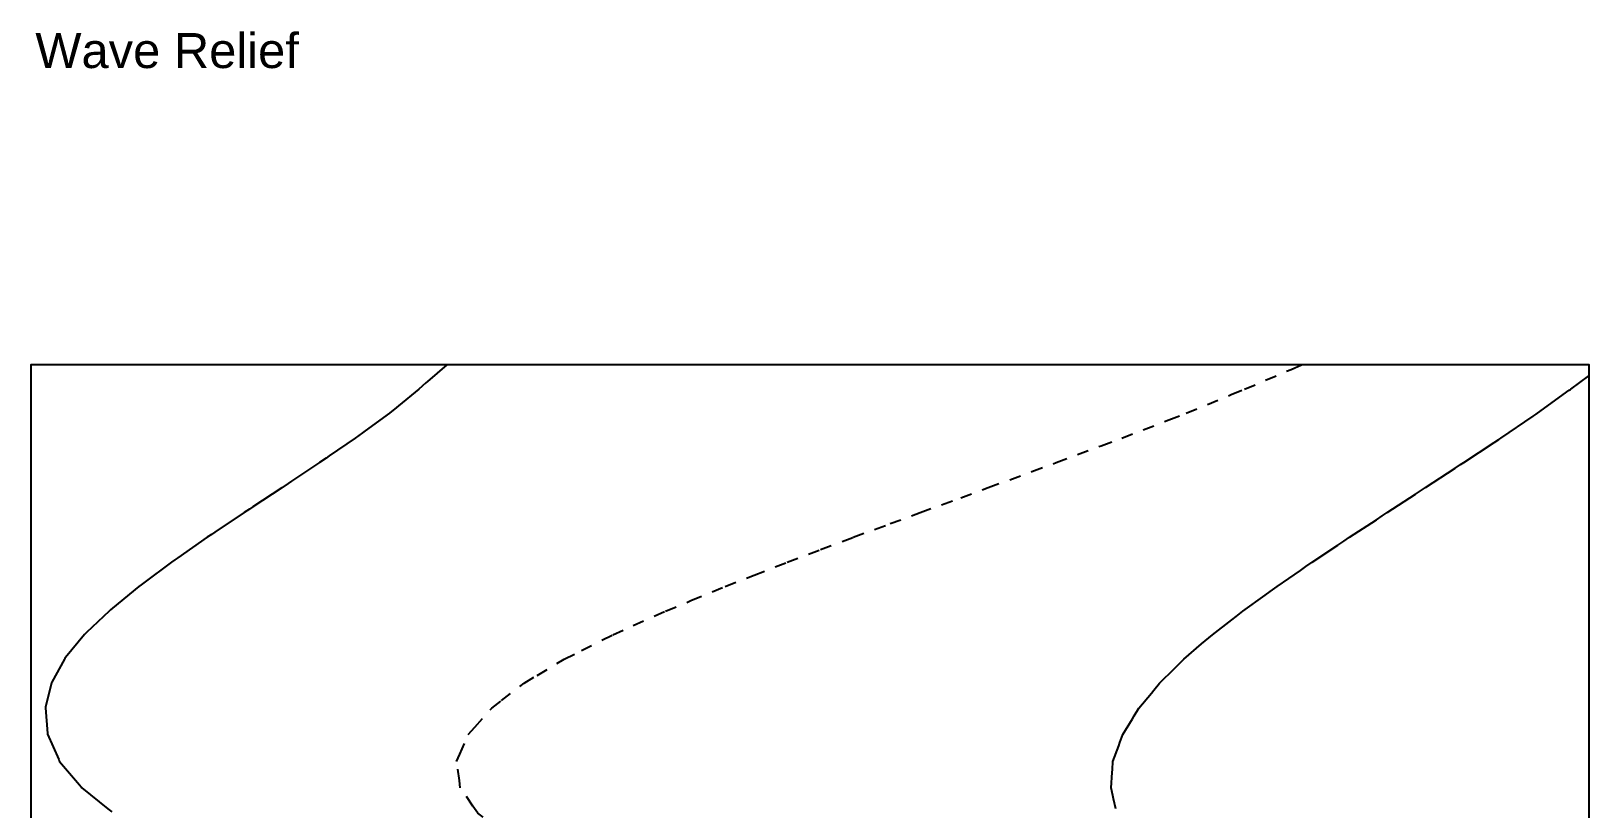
# Model space of a CAD drawing. Extents: x 11 to 203, y -288 to -10.
# Drawn here: x 10.7 to 202.9, y -106.2 to -10.2 of the extents above; entities that cross this region are included whole.
import ezdxf

# ---------------------------------------------------------------- set-up
doc = ezdxf.new("R2010")
doc.units = 0
doc.linetypes.add('AI-LINETYPE-3', pattern=[2.822222, 1.411111, -1.411111])
for name, color, linetype in [('CUTLINE', 7, 'CONTINUOUS'), ('MOUNTAINLINE', 7, 'CONTINUOUS'), ('TEXT', 7, 'CONTINUOUS'), ('VALLEYLINE', 7, 'CONTINUOUS')]:
    doc.layers.add(name, color=color, linetype=linetype)

# ---------------------------------------------------------------- blocks, each defined once
blk = doc.blocks.new('BLOCK_4')
at = {"layer": 'VALLEYLINE', "color": 7, "linetype": 'AI-LINETYPE-3'}
blk.add_lwpolyline([(63.99, -186.77), (64.89, -186.42), (70.58, -184.19), (73.28, -183.21), (78.89, -181.18), (82.3, -179.99), (88.03, -177.99), (91.93, -176.65), (97.26, -174.83), (101.64, -173.33), (106.5, -171.66), (111.28, -169.99), (115.64, -168.47), (120.39, -166.76), (123.95, -165.46), (128.82, -163.55), (131.88, -162.35), (136.12, -160.47), (138.37, -159.46), (142.12, -157.37), (143.85, -156.41), (146.45, -154.18), (147.53, -153.26), (148.89, -150.92), (149.42, -150), (149.16, -147.66), (149.06, -146.75), (147.45, -144.5), (146.8, -143.59), (143.89, -141.48), (142.59, -140.54), (138.99, -138.61), (137.19, -137.65), (132.82, -135.67), (130.31, -134.54), (125.88, -132.74), (122.91, -131.53), (118.3, -129.74), (114.68, -128.34), (110.33, -126.7), (106.3, -125.18), (102.31, -123.67), (97.93, -122.02), (94.34, -120.63), (89.69, -118.83), (86.76, -117.64), (82.29, -115.82), (79.81, -114.7), (75.41, -112.71), (73.64, -111.76), (70.01, -109.82), (68.73, -108.9), (65.8, -106.76), (65.18, -105.87), (63.63, -103.62), (63.51, -102.72), (63.18, -100.36), (63.57, -99.45), (64.6, -97.05), (65.43, -96.12), (67.51, -93.78), (68.72, -92.85), (71.51, -90.7), (73.12, -89.74), (76.45, -87.74), (78.57, -86.67), (82.44, -84.72), (84.96, -83.59), (88.96, -81.8), (92.08, -80.52), (96.33, -78.76), (99.87, -77.38), (103.95, -75.78), (108.09, -74.22), (112.11, -72.7), (116.67, -71.02), (120.37, -69.65), (125.38, -67.82), (128.77, -66.57), (134.15, -64.59), (137.15, -63.49), (142.71, -61.41), (145.25, -60.46), (151.06, -58.22), (153.21, -57.39), (158.75, -55.1), (160.4, -54.42), (166.14, -51.99), (167.49, -51.41)], dxfattribs=at)
blk = doc.blocks.new('BLOCK_154')
at = {"layer": 'MOUNTAINLINE', "color": 7}
blk.add_lwpolyline([(20.13, -106.19), (20.63, -106.59)], dxfattribs=at)
blk = doc.blocks.new('BLOCK_155')
at = {"layer": 'MOUNTAINLINE', "color": 7}
blk.add_lwpolyline([(16.85, -103.51), (16.94, -103.61)], dxfattribs=at)
blk = doc.blocks.new('BLOCK_156')
at = {"layer": 'MOUNTAINLINE', "color": 7}
blk.add_lwpolyline([(16.62, -103.24), (16.85, -103.51)], dxfattribs=at)
blk = doc.blocks.new('BLOCK_157')
at = {"layer": 'MOUNTAINLINE', "color": 7}
blk.add_lwpolyline([(14.13, -100.29), (14.16, -100.35)], dxfattribs=at)
blk = doc.blocks.new('BLOCK_158')
at = {"layer": 'MOUNTAINLINE', "color": 7}
blk.add_lwpolyline([(14.07, -100.14), (14.13, -100.29)], dxfattribs=at)
blk = doc.blocks.new('BLOCK_159')
at = {"layer": 'MOUNTAINLINE', "color": 7}
blk.add_lwpolyline([(12.69, -96.92), (12.7, -97)], dxfattribs=at)
blk = doc.blocks.new('BLOCK_160')
at = {"layer": 'MOUNTAINLINE', "color": 7}
blk.add_lwpolyline([(12.44, -93.68), (12.43, -93.74)], dxfattribs=at)
blk = doc.blocks.new('BLOCK_161')
at = {"layer": 'MOUNTAINLINE', "color": 7}
blk.add_lwpolyline([(13.23, -90.58), (13.19, -90.66)], dxfattribs=at)
blk = doc.blocks.new('BLOCK_162')
at = {"layer": 'MOUNTAINLINE', "color": 7}
blk.add_lwpolyline([(14.83, -87.66), (14.78, -87.73)], dxfattribs=at)
blk = doc.blocks.new('BLOCK_163')
at = {"layer": 'MOUNTAINLINE', "color": 7}
blk.add_lwpolyline([(14.92, -87.55), (14.83, -87.66)], dxfattribs=at)
blk = doc.blocks.new('BLOCK_164')
at = {"layer": 'MOUNTAINLINE', "color": 7}
blk.add_lwpolyline([(17.35, -84.61), (17.24, -84.71)], dxfattribs=at)
blk = doc.blocks.new('BLOCK_165')
at = {"layer": 'MOUNTAINLINE', "color": 7}
blk.add_lwpolyline([(17.51, -84.46), (17.35, -84.61)], dxfattribs=at)
blk = doc.blocks.new('BLOCK_166')
at = {"layer": 'MOUNTAINLINE', "color": 7}
blk.add_lwpolyline([(20.47, -81.64), (20.28, -81.8)], dxfattribs=at)
blk = doc.blocks.new('BLOCK_167')
at = {"layer": 'MOUNTAINLINE', "color": 7}
blk.add_lwpolyline([(20.72, -81.44), (20.47, -81.64)], dxfattribs=at)
blk = doc.blocks.new('BLOCK_168')
at = {"layer": 'MOUNTAINLINE', "color": 7}
blk.add_lwpolyline([(24.26, -78.55), (23.98, -78.76)], dxfattribs=at)
blk = doc.blocks.new('BLOCK_169')
at = {"layer": 'MOUNTAINLINE', "color": 7}
blk.add_lwpolyline([(24.57, -78.31), (24.26, -78.55)], dxfattribs=at)
blk = doc.blocks.new('BLOCK_170')
at = {"layer": 'MOUNTAINLINE', "color": 7}
blk.add_lwpolyline([(28.4, -75.5), (27.99, -75.78)], dxfattribs=at)
blk = doc.blocks.new('BLOCK_171')
at = {"layer": 'MOUNTAINLINE', "color": 7}
blk.add_lwpolyline([(28.78, -75.23), (28.4, -75.5)], dxfattribs=at)
blk = doc.blocks.new('BLOCK_172')
at = {"layer": 'MOUNTAINLINE', "color": 7}
blk.add_lwpolyline([(32.94, -72.35), (32.41, -72.7)], dxfattribs=at)
blk = doc.blocks.new('BLOCK_173')
at = {"layer": 'MOUNTAINLINE', "color": 7}
blk.add_lwpolyline([(33.35, -72.07), (32.94, -72.35)], dxfattribs=at)
blk = doc.blocks.new('BLOCK_174')
at = {"layer": 'MOUNTAINLINE', "color": 7}
blk.add_lwpolyline([(37.61, -69.22), (36.96, -69.65)], dxfattribs=at)
blk = doc.blocks.new('BLOCK_175')
at = {"layer": 'MOUNTAINLINE', "color": 7}
blk.add_lwpolyline([(38.04, -68.94), (37.61, -69.22)], dxfattribs=at)
blk = doc.blocks.new('BLOCK_176')
at = {"layer": 'MOUNTAINLINE', "color": 7}
blk.add_lwpolyline([(42.38, -66.07), (41.62, -66.58)], dxfattribs=at)
blk = doc.blocks.new('BLOCK_177')
at = {"layer": 'MOUNTAINLINE', "color": 7}
blk.add_lwpolyline([(42.79, -65.79), (42.38, -66.07)], dxfattribs=at)
blk = doc.blocks.new('BLOCK_178')
at = {"layer": 'MOUNTAINLINE', "color": 7}
blk.add_lwpolyline([(47.08, -62.92), (46.25, -63.49)], dxfattribs=at)
blk = doc.blocks.new('BLOCK_179')
at = {"layer": 'MOUNTAINLINE', "color": 7}
blk.add_lwpolyline([(47.46, -62.66), (47.08, -62.92)], dxfattribs=at)
blk = doc.blocks.new('BLOCK_180')
at = {"layer": 'MOUNTAINLINE', "color": 7}
blk.add_lwpolyline([(51.57, -59.81), (50.67, -60.46)], dxfattribs=at)
blk = doc.blocks.new('BLOCK_181')
at = {"layer": 'MOUNTAINLINE', "color": 7}
blk.add_lwpolyline([(51.89, -59.58), (51.57, -59.81)], dxfattribs=at)
blk = doc.blocks.new('BLOCK_182')
at = {"layer": 'MOUNTAINLINE', "color": 7}
blk.add_lwpolyline([(55.75, -56.7), (54.9, -57.4)], dxfattribs=at)
blk = doc.blocks.new('BLOCK_183')
at = {"layer": 'MOUNTAINLINE', "color": 7}
blk.add_lwpolyline([(55.99, -56.5), (55.75, -56.7)], dxfattribs=at)
blk = doc.blocks.new('BLOCK_184')
at = {"layer": 'MOUNTAINLINE', "color": 7}
blk.add_lwpolyline([(59.39, -53.66), (58.51, -54.42)], dxfattribs=at)
blk = doc.blocks.new('BLOCK_185')
at = {"layer": 'MOUNTAINLINE', "color": 7}
blk.add_lwpolyline([(59.59, -53.49), (59.39, -53.66)], dxfattribs=at)
blk = doc.blocks.new('BLOCK_186')
at = {"layer": 'MOUNTAINLINE', "color": 7}
blk.add_lwpolyline([(61.98, -51.42), (59.59, -53.49)], dxfattribs=at)
blk = doc.blocks.new('BLOCK_187')
at = {"layer": 'MOUNTAINLINE', "color": 7}
blk.add_lwpolyline([(58.51, -54.42), (55.99, -56.5)], dxfattribs=at)
blk = doc.blocks.new('BLOCK_188')
at = {"layer": 'MOUNTAINLINE', "color": 7}
blk.add_lwpolyline([(54.9, -57.4), (51.89, -59.58)], dxfattribs=at)
blk = doc.blocks.new('BLOCK_189')
at = {"layer": 'MOUNTAINLINE', "color": 7}
blk.add_lwpolyline([(50.67, -60.46), (47.46, -62.66)], dxfattribs=at)
blk = doc.blocks.new('BLOCK_190')
at = {"layer": 'MOUNTAINLINE', "color": 7}
blk.add_lwpolyline([(46.25, -63.49), (42.79, -65.79)], dxfattribs=at)
blk = doc.blocks.new('BLOCK_191')
at = {"layer": 'MOUNTAINLINE', "color": 7}
blk.add_lwpolyline([(41.62, -66.58), (38.04, -68.94)], dxfattribs=at)
blk = doc.blocks.new('BLOCK_192')
at = {"layer": 'MOUNTAINLINE', "color": 7}
blk.add_lwpolyline([(36.96, -69.65), (33.35, -72.07)], dxfattribs=at)
blk = doc.blocks.new('BLOCK_193')
at = {"layer": 'MOUNTAINLINE', "color": 7}
blk.add_lwpolyline([(32.41, -72.7), (28.78, -75.23)], dxfattribs=at)
blk = doc.blocks.new('BLOCK_194')
at = {"layer": 'MOUNTAINLINE', "color": 7}
blk.add_lwpolyline([(27.99, -75.78), (24.57, -78.31)], dxfattribs=at)
blk = doc.blocks.new('BLOCK_195')
at = {"layer": 'MOUNTAINLINE', "color": 7}
blk.add_lwpolyline([(23.98, -78.76), (20.72, -81.44)], dxfattribs=at)
blk = doc.blocks.new('BLOCK_196')
at = {"layer": 'MOUNTAINLINE', "color": 7}
blk.add_lwpolyline([(20.28, -81.8), (17.51, -84.46)], dxfattribs=at)
blk = doc.blocks.new('BLOCK_197')
at = {"layer": 'MOUNTAINLINE', "color": 7}
blk.add_lwpolyline([(17.24, -84.71), (14.92, -87.55)], dxfattribs=at)
blk = doc.blocks.new('BLOCK_198')
at = {"layer": 'MOUNTAINLINE', "color": 7}
blk.add_lwpolyline([(14.78, -87.73), (13.23, -90.58)], dxfattribs=at)
blk = doc.blocks.new('BLOCK_199')
at = {"layer": 'MOUNTAINLINE', "color": 7}
blk.add_lwpolyline([(13.19, -90.66), (12.44, -93.68)], dxfattribs=at)
blk = doc.blocks.new('BLOCK_200')
at = {"layer": 'MOUNTAINLINE', "color": 7}
blk.add_lwpolyline([(12.43, -93.74), (12.69, -96.92)], dxfattribs=at)
blk = doc.blocks.new('BLOCK_201')
at = {"layer": 'MOUNTAINLINE', "color": 7}
blk.add_lwpolyline([(12.7, -97), (14.07, -100.14)], dxfattribs=at)
blk = doc.blocks.new('BLOCK_202')
at = {"layer": 'MOUNTAINLINE', "color": 7}
blk.add_lwpolyline([(14.16, -100.35), (16.62, -103.24)], dxfattribs=at)
blk = doc.blocks.new('BLOCK_203')
at = {"layer": 'MOUNTAINLINE', "color": 7}
blk.add_lwpolyline([(16.94, -103.61), (20.13, -106.19)], dxfattribs=at)
blk = doc.blocks.new('BLOCK_258')
at = {"layer": 'MOUNTAINLINE', "color": 7}
blk.add_lwpolyline([(144.52, -106.23), (144.24, -104.96)], dxfattribs=at)
blk = doc.blocks.new('BLOCK_259')
at = {"layer": 'MOUNTAINLINE', "color": 7}
blk.add_lwpolyline([(200.45, -54.56), (200.61, -54.45)], dxfattribs=at)
blk = doc.blocks.new('BLOCK_260')
at = {"layer": 'MOUNTAINLINE', "color": 7}
blk.add_lwpolyline([(196, -57.76), (196.38, -57.49)], dxfattribs=at)
blk = doc.blocks.new('BLOCK_261')
at = {"layer": 'MOUNTAINLINE', "color": 7}
blk.add_lwpolyline([(191.21, -61), (191.76, -60.63)], dxfattribs=at)
blk = doc.blocks.new('BLOCK_262')
at = {"layer": 'MOUNTAINLINE', "color": 7}
blk.add_lwpolyline([(186.4, -64.17), (187.06, -63.74)], dxfattribs=at)
blk = doc.blocks.new('BLOCK_263')
at = {"layer": 'MOUNTAINLINE', "color": 7}
blk.add_lwpolyline([(181.51, -67.37), (182.23, -66.9)], dxfattribs=at)
blk = doc.blocks.new('BLOCK_264')
at = {"layer": 'MOUNTAINLINE', "color": 7}
blk.add_lwpolyline([(176.67, -70.53), (177.4, -70.06)], dxfattribs=at)
blk = doc.blocks.new('BLOCK_265')
at = {"layer": 'MOUNTAINLINE', "color": 7}
blk.add_lwpolyline([(171.92, -73.67), (172.64, -73.19)], dxfattribs=at)
blk = doc.blocks.new('BLOCK_266')
at = {"layer": 'MOUNTAINLINE', "color": 7}
blk.add_lwpolyline([(167.31, -76.78), (167.97, -76.32)], dxfattribs=at)
blk = doc.blocks.new('BLOCK_267')
at = {"layer": 'MOUNTAINLINE', "color": 7}
blk.add_lwpolyline([(162.95, -79.83), (163.56, -79.38)], dxfattribs=at)
blk = doc.blocks.new('BLOCK_268')
at = {"layer": 'MOUNTAINLINE', "color": 7}
blk.add_lwpolyline([(158.83, -82.87), (159.35, -82.46)], dxfattribs=at)
blk = doc.blocks.new('BLOCK_269')
at = {"layer": 'MOUNTAINLINE', "color": 7}
blk.add_lwpolyline([(155.1, -85.86), (155.56, -85.46)], dxfattribs=at)
blk = doc.blocks.new('BLOCK_270')
at = {"layer": 'MOUNTAINLINE', "color": 7}
blk.add_lwpolyline([(151.74, -88.89), (152.11, -88.52)], dxfattribs=at)
blk = doc.blocks.new('BLOCK_271')
at = {"layer": 'MOUNTAINLINE', "color": 7}
blk.add_lwpolyline([(148.9, -91.93), (149.2, -91.56)], dxfattribs=at)
blk = doc.blocks.new('BLOCK_272')
at = {"layer": 'MOUNTAINLINE', "color": 7}
blk.add_lwpolyline([(146.56, -95.11), (146.79, -94.73)], dxfattribs=at)
blk = doc.blocks.new('BLOCK_273')
at = {"layer": 'MOUNTAINLINE', "color": 7}
blk.add_lwpolyline([(144.87, -98.42), (145.01, -98.04)], dxfattribs=at)
blk = doc.blocks.new('BLOCK_274')
at = {"layer": 'MOUNTAINLINE', "color": 7}
blk.add_lwpolyline([(144.06, -101.73), (144.09, -101.36)], dxfattribs=at)
blk = doc.blocks.new('BLOCK_275')
at = {"layer": 'MOUNTAINLINE', "color": 7}
blk.add_lwpolyline([(144.24, -104.96), (144.15, -104.58)], dxfattribs=at)
blk = doc.blocks.new('BLOCK_276')
at = {"layer": 'MOUNTAINLINE', "color": 7}
blk.add_lwpolyline([(143.93, -103.62), (144.06, -101.73)], dxfattribs=at)
blk = doc.blocks.new('BLOCK_277')
at = {"layer": 'MOUNTAINLINE', "color": 7}
blk.add_lwpolyline([(144.15, -104.58), (143.93, -103.62)], dxfattribs=at)
blk = doc.blocks.new('BLOCK_278')
at = {"layer": 'MOUNTAINLINE', "color": 7}
blk.add_lwpolyline([(144.16, -100.36), (144.87, -98.42)], dxfattribs=at)
blk = doc.blocks.new('BLOCK_279')
at = {"layer": 'MOUNTAINLINE', "color": 7}
blk.add_lwpolyline([(144.09, -101.36), (144.16, -100.36)], dxfattribs=at)
blk = doc.blocks.new('BLOCK_280')
at = {"layer": 'MOUNTAINLINE', "color": 7}
blk.add_lwpolyline([(145.38, -97.04), (146.56, -95.11)], dxfattribs=at)
blk = doc.blocks.new('BLOCK_281')
at = {"layer": 'MOUNTAINLINE', "color": 7}
blk.add_lwpolyline([(145.01, -98.04), (145.38, -97.04)], dxfattribs=at)
blk = doc.blocks.new('BLOCK_282')
at = {"layer": 'MOUNTAINLINE', "color": 7}
blk.add_lwpolyline([(147.37, -93.78), (148.9, -91.93)], dxfattribs=at)
blk = doc.blocks.new('BLOCK_283')
at = {"layer": 'MOUNTAINLINE', "color": 7}
blk.add_lwpolyline([(146.79, -94.73), (147.37, -93.78)], dxfattribs=at)
blk = doc.blocks.new('BLOCK_284')
at = {"layer": 'MOUNTAINLINE', "color": 7}
blk.add_lwpolyline([(149.91, -90.7), (151.74, -88.89)], dxfattribs=at)
blk = doc.blocks.new('BLOCK_285')
at = {"layer": 'MOUNTAINLINE', "color": 7}
blk.add_lwpolyline([(149.2, -91.56), (149.91, -90.7)], dxfattribs=at)
blk = doc.blocks.new('BLOCK_286')
at = {"layer": 'MOUNTAINLINE', "color": 7}
blk.add_lwpolyline([(152.9, -87.73), (155.1, -85.86)], dxfattribs=at)
blk = doc.blocks.new('BLOCK_287')
at = {"layer": 'MOUNTAINLINE', "color": 7}
blk.add_lwpolyline([(152.11, -88.52), (152.9, -87.73)], dxfattribs=at)
blk = doc.blocks.new('BLOCK_288')
at = {"layer": 'MOUNTAINLINE', "color": 7}
blk.add_lwpolyline([(156.43, -84.72), (158.83, -82.87)], dxfattribs=at)
blk = doc.blocks.new('BLOCK_289')
at = {"layer": 'MOUNTAINLINE', "color": 7}
blk.add_lwpolyline([(155.56, -85.46), (156.43, -84.72)], dxfattribs=at)
blk = doc.blocks.new('BLOCK_290')
at = {"layer": 'MOUNTAINLINE', "color": 7}
blk.add_lwpolyline([(160.21, -81.8), (162.95, -79.83)], dxfattribs=at)
blk = doc.blocks.new('BLOCK_291')
at = {"layer": 'MOUNTAINLINE', "color": 7}
blk.add_lwpolyline([(159.35, -82.46), (160.21, -81.8)], dxfattribs=at)
blk = doc.blocks.new('BLOCK_292')
at = {"layer": 'MOUNTAINLINE', "color": 7}
blk.add_lwpolyline([(164.42, -78.76), (167.31, -76.78)], dxfattribs=at)
blk = doc.blocks.new('BLOCK_293')
at = {"layer": 'MOUNTAINLINE', "color": 7}
blk.add_lwpolyline([(163.56, -79.38), (164.42, -78.76)], dxfattribs=at)
blk = doc.blocks.new('BLOCK_294')
at = {"layer": 'MOUNTAINLINE', "color": 7}
blk.add_lwpolyline([(168.75, -75.78), (171.92, -73.67)], dxfattribs=at)
blk = doc.blocks.new('BLOCK_295')
at = {"layer": 'MOUNTAINLINE', "color": 7}
blk.add_lwpolyline([(167.97, -76.32), (168.75, -75.78)], dxfattribs=at)
blk = doc.blocks.new('BLOCK_296')
at = {"layer": 'MOUNTAINLINE', "color": 7}
blk.add_lwpolyline([(173.36, -72.7), (176.67, -70.53)], dxfattribs=at)
blk = doc.blocks.new('BLOCK_297')
at = {"layer": 'MOUNTAINLINE', "color": 7}
blk.add_lwpolyline([(172.64, -73.19), (173.36, -72.7)], dxfattribs=at)
blk = doc.blocks.new('BLOCK_298')
at = {"layer": 'MOUNTAINLINE', "color": 7}
blk.add_lwpolyline([(178.02, -69.65), (181.51, -67.37)], dxfattribs=at)
blk = doc.blocks.new('BLOCK_299')
at = {"layer": 'MOUNTAINLINE', "color": 7}
blk.add_lwpolyline([(177.4, -70.06), (178.02, -69.65)], dxfattribs=at)
blk = doc.blocks.new('BLOCK_300')
at = {"layer": 'MOUNTAINLINE', "color": 7}
blk.add_lwpolyline([(182.74, -66.57), (186.4, -64.17)], dxfattribs=at)
blk = doc.blocks.new('BLOCK_301')
at = {"layer": 'MOUNTAINLINE', "color": 7}
blk.add_lwpolyline([(182.23, -66.9), (182.74, -66.57)], dxfattribs=at)
blk = doc.blocks.new('BLOCK_302')
at = {"layer": 'MOUNTAINLINE', "color": 7}
blk.add_lwpolyline([(187.45, -63.49), (191.21, -61)], dxfattribs=at)
blk = doc.blocks.new('BLOCK_303')
at = {"layer": 'MOUNTAINLINE', "color": 7}
blk.add_lwpolyline([(187.06, -63.74), (187.45, -63.49)], dxfattribs=at)
blk = doc.blocks.new('BLOCK_304')
at = {"layer": 'MOUNTAINLINE', "color": 7}
blk.add_lwpolyline([(192.03, -60.46), (196, -57.76)], dxfattribs=at)
blk = doc.blocks.new('BLOCK_305')
at = {"layer": 'MOUNTAINLINE', "color": 7}
blk.add_lwpolyline([(191.76, -60.63), (192.03, -60.46)], dxfattribs=at)
blk = doc.blocks.new('BLOCK_306')
at = {"layer": 'MOUNTAINLINE', "color": 7}
blk.add_lwpolyline([(196.54, -57.39), (200.45, -54.56)], dxfattribs=at)
blk = doc.blocks.new('BLOCK_307')
at = {"layer": 'MOUNTAINLINE', "color": 7}
blk.add_lwpolyline([(196.38, -57.49), (196.54, -57.39)], dxfattribs=at)
blk = doc.blocks.new('BLOCK_308')
at = {"layer": 'MOUNTAINLINE', "color": 7}
blk.add_lwpolyline([(200.66, -54.42), (202.89, -52.77)], dxfattribs=at)
blk = doc.blocks.new('BLOCK_309')
at = {"layer": 'MOUNTAINLINE', "color": 7}
blk.add_lwpolyline([(200.61, -54.45), (200.66, -54.42)], dxfattribs=at)

msp = doc.modelspace()

# ---------------------------------------------------------------- linework, layer by layer
at = {"layer": 'CUTLINE', "color": 7}
msp.add_lwpolyline([(202.89, -248.59), (10.67, -248.59), (10.67, -51.4), (202.89, -51.4), (202.89, -248.59)], dxfattribs=at)

# ---------------------------------------------------------------- block references
at = {"layer": 'MOUNTAINLINE'}
for name in ['BLOCK_186', 'BLOCK_184', 'BLOCK_185', 'BLOCK_308', 'BLOCK_187', 'BLOCK_306', 'BLOCK_259', 'BLOCK_309', 'BLOCK_188', 'BLOCK_182', 'BLOCK_183', 'BLOCK_260', 'BLOCK_307', 'BLOCK_181', 'BLOCK_304', 'BLOCK_189', 'BLOCK_180', 'BLOCK_302', 'BLOCK_261', 'BLOCK_305', 'BLOCK_178', 'BLOCK_179', 'BLOCK_190', 'BLOCK_300', 'BLOCK_262', 'BLOCK_303', 'BLOCK_191', 'BLOCK_176', 'BLOCK_177', 'BLOCK_263', 'BLOCK_301', 'BLOCK_175', 'BLOCK_298', 'BLOCK_192', 'BLOCK_174', 'BLOCK_296', 'BLOCK_264', 'BLOCK_299', 'BLOCK_193', 'BLOCK_172', 'BLOCK_173', 'BLOCK_297', 'BLOCK_294', 'BLOCK_265', 'BLOCK_194', 'BLOCK_170', 'BLOCK_171', 'BLOCK_292', 'BLOCK_266', 'BLOCK_295', 'BLOCK_195', 'BLOCK_168', 'BLOCK_169', 'BLOCK_293', 'BLOCK_290', 'BLOCK_267', 'BLOCK_196', 'BLOCK_166', 'BLOCK_167', 'BLOCK_268', 'BLOCK_291', 'BLOCK_165', 'BLOCK_288', 'BLOCK_197', 'BLOCK_164', 'BLOCK_286', 'BLOCK_269', 'BLOCK_289', 'BLOCK_198', 'BLOCK_162', 'BLOCK_163', 'BLOCK_287', 'BLOCK_284', 'BLOCK_270', 'BLOCK_199', 'BLOCK_161', 'BLOCK_282', 'BLOCK_271', 'BLOCK_285', 'BLOCK_160', 'BLOCK_200', 'BLOCK_283', 'BLOCK_280', 'BLOCK_272', 'BLOCK_159', 'BLOCK_201', 'BLOCK_281', 'BLOCK_278', 'BLOCK_273', 'BLOCK_158', 'BLOCK_157', 'BLOCK_202', 'BLOCK_276', 'BLOCK_274', 'BLOCK_279', 'BLOCK_156', 'BLOCK_155', 'BLOCK_203', 'BLOCK_277', 'BLOCK_275', 'BLOCK_258', 'BLOCK_154']:
    msp.add_blockref(name, (0, 0), dxfattribs=at)
at = {"layer": 'VALLEYLINE'}
msp.add_blockref('BLOCK_4', (0, 0), dxfattribs=at)

# ---------------------------------------------------------------- texts
at = {"layer": 'TEXT', "color": 7, "insert": (11.19, -14.86), "char_height": 4.318, "attachment_point": 7}
msp.add_mtext('\\fArial|b0|i0|c0|p34;\\W1;Wave Relief', dxfattribs=at)

doc.saveas('drawing.dxf')
